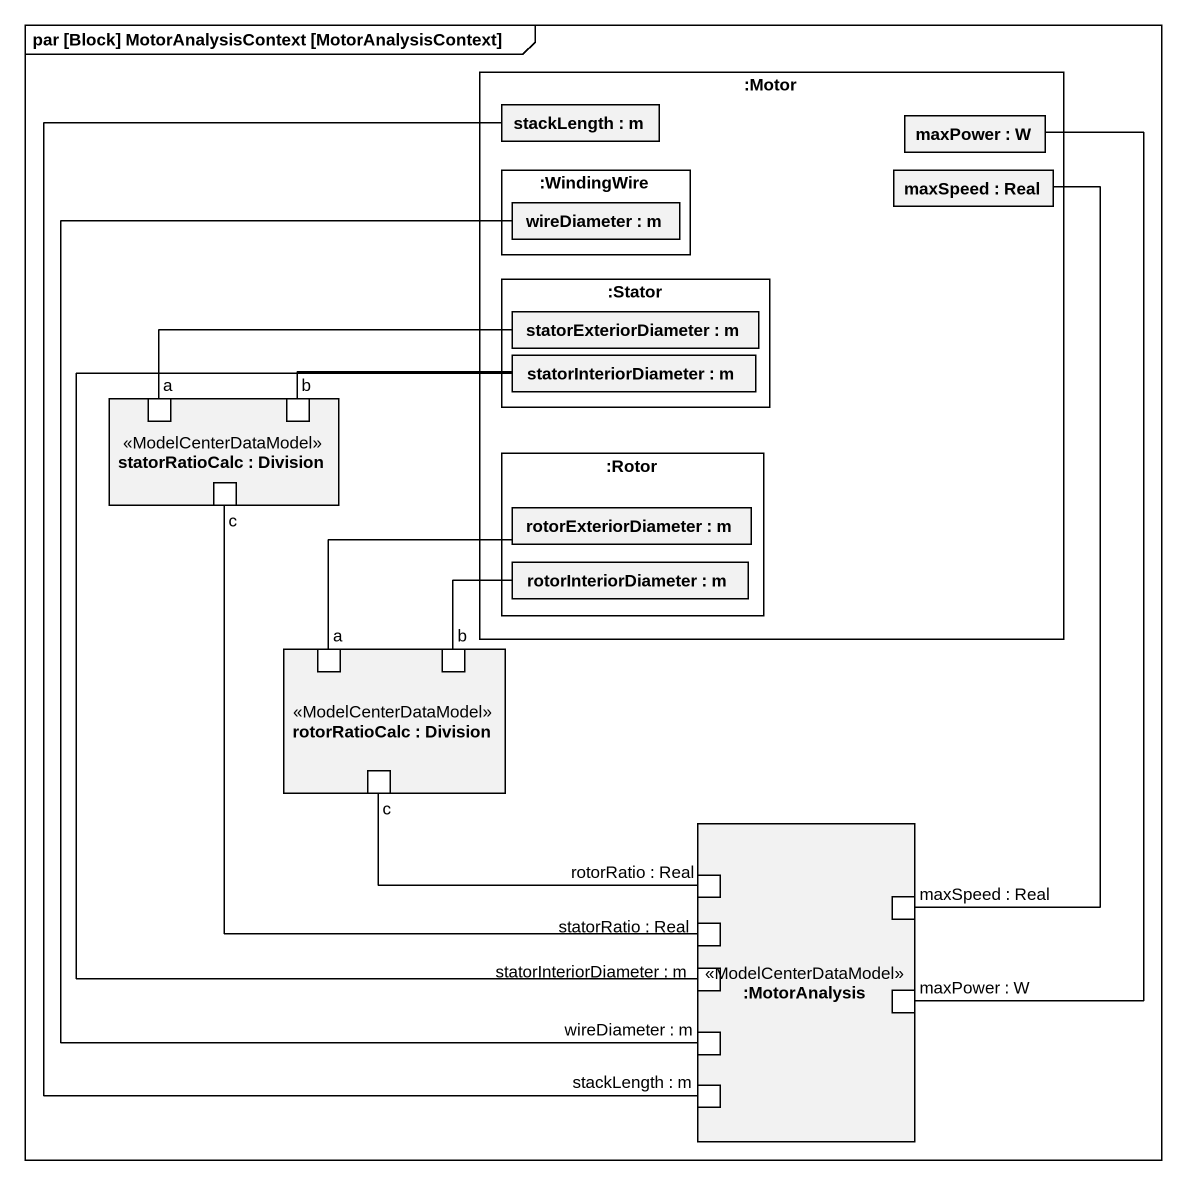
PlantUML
@startuml
mainframe par [Block] MotorAnalysisContext [MotorAnalysisContext]
rectangle ":Motor" as Motor {
  rectangle "stackLength : m" as stackLength
  rectangle ":WindingWire" as WindingWire {
    rectangle "wireDiameter : m" as wireDiameter
  }
  rectangle "maxSpeed : Real" as maxSpeed
  rectangle "maxPower : W" as maxPower
  rectangle ":Stator" as Stator {
    rectangle "statorExteriorDiameter : m" as statorExteriorDiameter
    rectangle "statorInteriorDiameter : m" as statorInteriorDiameter
  }
  rectangle ":Rotor" as Rotor {
    rectangle "rotorExteriorDiameter : m" as rotorExteriorDiameter
    rectangle "rotorInteriorDiameter : m" as rotorInteriorDiameter
  }
}
rectangle "statorRatioCalc : Division" as statorRatioCalc <<ModelCenterDataModel>> {
  port a
  port b
  port c
}
rectangle "rotorRatioCalc : Division" as rotorRatioCalc <<ModelCenterDataModel>> {
  port "a" as a_2
  port "b" as b_2
  port "c" as c_2
}
rectangle ":MotorAnalysis" as MotorAnalysis <<ModelCenterDataModel>> {
  port "rotorRatio : Real" as rotorRatio_Real
  port "statorRatio : Real" as statorRatio_Real
  port "maxSpeed : Real" as maxSpeed_Real
  port "statorInteriorDiameter : m" as statorInteriorDiameter_m
  port "maxPower : W" as maxPower_W
  port "wireDiameter : m" as wireDiameter_m
  port "stackLength : m" as stackLength_m
}
stackLength -- stackLength_m
wireDiameter -- wireDiameter_m
statorExteriorDiameter -left- a
statorInteriorDiameter -left- b
statorInteriorDiameter -- statorInteriorDiameter_m
rotorExteriorDiameter -left- a_2
rotorInteriorDiameter -left- b_2
rotorRatio_Real -left- c_2
statorRatio_Real -up- c
maxSpeed_Real -up- maxSpeed
maxPower_W -up- maxPower
@enduml
